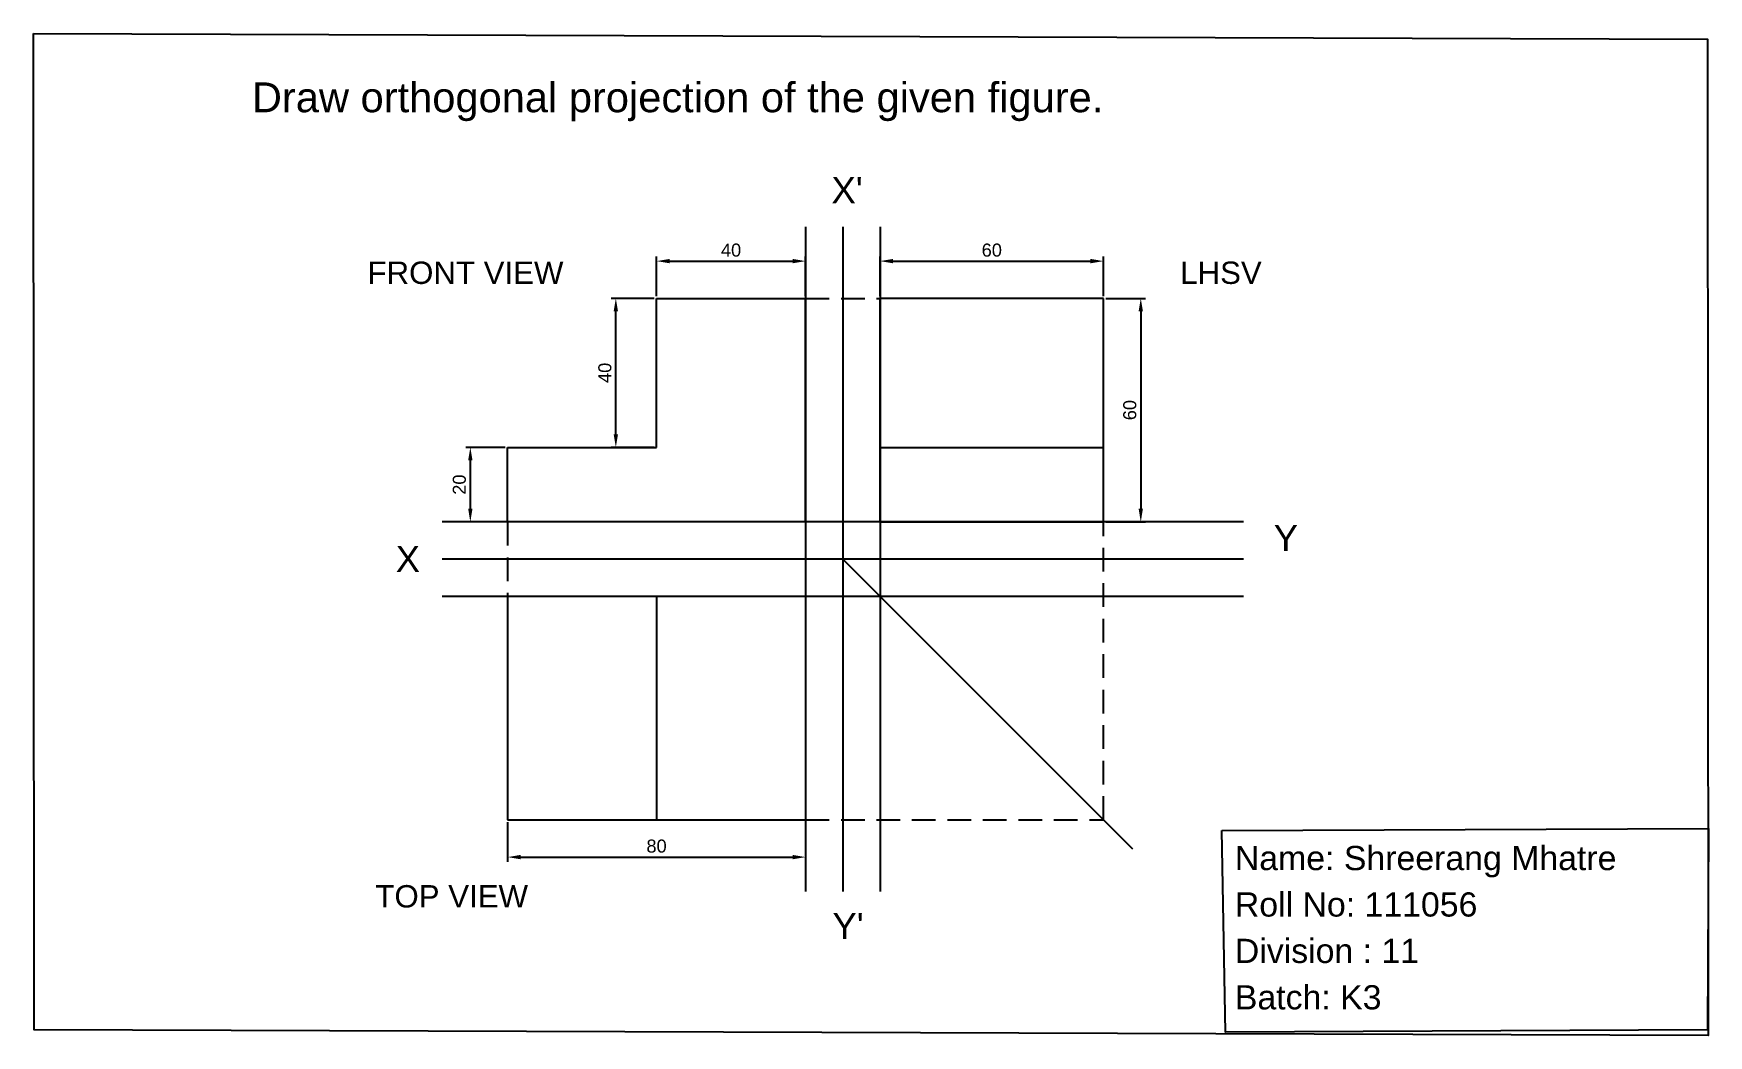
# Model space of a CAD drawing. Header units: millimetres. Extents: x -48 to 401, y 30 to 299.
import ezdxf

# ---------------------------------------------------------------- set-up
doc = ezdxf.new("R2010")
doc.units = ezdxf.units.MM
doc.linetypes.add('DASHED2', pattern=[9.525, 6.35, -3.175])
doc.styles.get("Standard").update_dxf_attribs({"font": 'arial.ttf'})
doc.dimstyles.new('ISO-25', dxfattribs={"dimtxt": 3.5, "dimasz": 3.5, "dimexe": 1.25, "dimexo": 0.625, "dimgap": 1.15, "dimtad": 1, "dimdec": 0, "dimtxsty": 'Standard', "dimcen": 2.5, "dimadec": 0, "dimazin": 0, "dimtfac": 1, "dimtdec": 0, "dimtmove": 0, "dimatfit": 3, "dimfxl": 1, "dimarcsym": 0})

# ---------------------------------------------------------------- blocks, each defined once
blk = doc.blocks.new('*D2')
at = {"color": 0, "lineweight": -2, "transparency": 16777216}
for p, q in [((118.88, 228.13), (118.88, 238.75)), ((158.88, 228.13), (158.88, 238.75)), ((122.38, 237.5), (155.38, 237.5))]:
    blk.add_line(p, q, dxfattribs=at)
at = {"color": 0, "transparency": 16777216}
for points in [[(122.38, 238.09), (122.38, 236.92), (118.88, 237.5)], [(155.38, 238.09), (155.38, 236.92), (158.88, 237.5)]]:
    blk.add_solid(points, dxfattribs=at)
at = {"layer": 'Defpoints', "color": 0, "transparency": 16777216}
for p in [(158.88, 237.5), (118.88, 227.5), (158.88, 227.5)]:
    blk.add_point(p, dxfattribs=at)
at = {"color": 0, "transparency": 16777216, "insert": (138.88, 240.44), "char_height": 3.5, "attachment_point": 5}
blk.add_mtext('40', dxfattribs=at)
blk = doc.blocks.new('*D3')
at = {"color": 0, "lineweight": -2, "transparency": 16777216}
for p, q in [((178.88, 228.13), (178.88, 238.75)), ((238.88, 228.13), (238.88, 238.75)), ((182.38, 237.5), (235.38, 237.5))]:
    blk.add_line(p, q, dxfattribs=at)
at = {"color": 0, "transparency": 16777216}
for points in [[(182.38, 238.09), (182.38, 236.92), (178.88, 237.5)], [(235.38, 238.09), (235.38, 236.92), (238.88, 237.5)]]:
    blk.add_solid(points, dxfattribs=at)
at = {"layer": 'Defpoints', "color": 0, "transparency": 16777216}
for p in [(238.88, 237.5), (178.88, 227.5), (238.88, 227.5)]:
    blk.add_point(p, dxfattribs=at)
at = {"color": 0, "transparency": 16777216, "insert": (208.88, 240.44), "char_height": 3.5, "attachment_point": 5}
blk.add_mtext('60', dxfattribs=at)
blk = doc.blocks.new('*D4')
at = {"color": 0, "lineweight": -2, "transparency": 16777216}
for p, q in [((239.51, 227.5), (250.13, 227.5)), ((248.88, 224), (248.88, 171)), ((239.51, 167.5), (250.13, 167.5))]:
    blk.add_line(p, q, dxfattribs=at)
at = {"color": 0, "transparency": 16777216}
for points in [[(248.3, 224), (249.46, 224), (248.88, 227.5)], [(248.3, 171), (249.46, 171), (248.88, 167.5)]]:
    blk.add_solid(points, dxfattribs=at)
at = {"layer": 'Defpoints', "color": 0, "transparency": 16777216}
for p in [(238.88, 227.5), (238.88, 167.5), (248.88, 167.5)]:
    blk.add_point(p, dxfattribs=at)
at = {"color": 0, "transparency": 16777216, "insert": (245.94, 197.5), "char_height": 3.5, "attachment_point": 5, "rotation": 90}
blk.add_mtext('60', dxfattribs=at)
blk = doc.blocks.new('*D5')
at = {"color": 0, "lineweight": -2, "transparency": 16777216}
for p, q in [((78.26, 187.5), (67.63, 187.5)), ((68.88, 184), (68.88, 171)), ((78.26, 167.5), (67.63, 167.5))]:
    blk.add_line(p, q, dxfattribs=at)
at = {"color": 0, "transparency": 16777216}
for points in [[(68.3, 184), (69.46, 184), (68.88, 187.5)], [(68.3, 171), (69.46, 171), (68.88, 167.5)]]:
    blk.add_solid(points, dxfattribs=at)
at = {"layer": 'Defpoints', "color": 0, "transparency": 16777216}
for p in [(78.88, 187.5), (68.88, 167.5), (78.88, 167.5)]:
    blk.add_point(p, dxfattribs=at)
at = {"color": 0, "transparency": 16777216, "insert": (65.94, 177.5), "char_height": 3.5, "attachment_point": 5, "rotation": 90}
blk.add_mtext('20', dxfattribs=at)
blk = doc.blocks.new('*D6')
at = {"color": 0, "lineweight": -2, "transparency": 16777216}
for p, q in [((78.88, 86.88), (78.88, 76.25)), ((158.88, 86.88), (158.88, 76.25)), ((82.38, 77.5), (155.38, 77.5))]:
    blk.add_line(p, q, dxfattribs=at)
at = {"color": 0, "transparency": 16777216}
for points in [[(82.38, 78.09), (82.38, 76.92), (78.88, 77.5)], [(155.38, 78.09), (155.38, 76.92), (158.88, 77.5)]]:
    blk.add_solid(points, dxfattribs=at)
at = {"layer": 'Defpoints', "color": 0, "transparency": 16777216}
for p in [(78.88, 87.5), (158.88, 87.5), (158.88, 77.5)]:
    blk.add_point(p, dxfattribs=at)
at = {"color": 0, "transparency": 16777216, "insert": (118.88, 80.44), "char_height": 3.5, "attachment_point": 5}
blk.add_mtext('80', dxfattribs=at)
blk = doc.blocks.new('*D7')
at = {"color": 0, "lineweight": -2, "transparency": 16777216}
for p, q in [((118.26, 227.5), (106.69, 227.5)), ((107.94, 191), (107.94, 224)), ((118.26, 187.5), (106.69, 187.5))]:
    blk.add_line(p, q, dxfattribs=at)
at = {"color": 0, "transparency": 16777216}
for points in [[(107.36, 224), (108.53, 224), (107.94, 227.5)], [(107.36, 191), (108.53, 191), (107.94, 187.5)]]:
    blk.add_solid(points, dxfattribs=at)
at = {"layer": 'Defpoints', "color": 0, "transparency": 16777216}
for p in [(107.94, 227.5), (118.88, 227.5), (118.88, 187.5)]:
    blk.add_point(p, dxfattribs=at)
at = {"color": 0, "transparency": 16777216, "insert": (105.01, 207.5), "char_height": 3.5, "attachment_point": 5, "rotation": 90}
blk.add_mtext('40', dxfattribs=at)

msp = doc.modelspace()

# ---------------------------------------------------------------- linework, layer by layer
at = {"color": 41, "true_color": 0xf4ee51}
for p, q in [((158.88, 246.71), (158.88, 68.3)), ((178.88, 246.71), (178.88, 68.3)), ((276.43, 167.5), (61.33, 167.5)), ((276.43, 147.5), (61.33, 147.5))]:
    msp.add_line(p, q, dxfattribs=at)
at = {"color": 240, "true_color": 0xed1f24}
for p, q in [((168.88, 246.71), (168.88, 68.3)), ((276.43, 157.5), (61.33, 157.5))]:
    msp.add_line(p, q, dxfattribs=at)
for p, q in [((118.88, 187.5), (118.88, 227.5)), ((118.88, 227.5), (158.88, 227.5)), ((158.88, 167.5), (158.88, 227.5)), ((178.88, 167.5), (178.88, 227.5)), ((238.88, 227.5), (178.88, 227.5)), ((238.88, 167.5), (238.88, 227.5)), ((78.88, 167.5), (78.88, 187.5)), ((78.88, 187.5), (118.88, 187.5)), ((178.88, 187.5), (238.88, 187.5)), ((158.88, 167.5), (78.88, 167.5)), ((178.88, 167.5), (238.88, 167.5)), ((158.88, 147.5), (78.88, 147.5)), ((78.88, 147.5), (78.88, 87.5)), ((118.88, 147.5), (118.88, 87.5)), ((158.88, 147.5), (158.88, 87.5)), ((78.88, 87.5), (158.88, 87.5))]:
    msp.add_line(p, q)
at = {"linetype": 'DASHED2'}
for p, q in [((158.88, 227.5), (178.88, 227.5)), ((78.88, 167.5), (78.88, 147.5))]:
    msp.add_line(p, q, dxfattribs=at)
at = {"color": 51, "linetype": 'DASHED2', "true_color": 0xf7f281}
for p, q in [((238.88, 87.5), (238.88, 167.5)), ((158.88, 87.5), (238.88, 87.5))]:
    msp.add_line(p, q, dxfattribs=at)
at = {"color": 2}
msp.add_line((168.88, 157.5), (246.66, 79.72), dxfattribs=at)
at = {"color": 7}
for points in [[(-48.4, 298.61), (401.07, 297.06), (401.24, 29.61), (-48.23, 31.16)], [(270.62, 84.66), (401.3, 85.22), (401.02, 31.09), (271.61, 30.52)]]:
    msp.add_lwpolyline(points, close=True, dxfattribs=at)

# ---------------------------------------------------------------- texts
at = {"insert": (10.23, 285.47), "char_height": 8, "attachment_point": 1}
msp.add_mtext_dynamic_manual_height_columns('Draw orthogonal projection of the given figure.', width=240.0783, gutter_width=12.5, heights=[0], dxfattribs=at)
at = {"color": 7, "attachment_point": 1}
for s, width, insert, char_height in [("X'", 6.7732, (165.84, 260.05), 7), ('FRONT VIEW', 67.0692, (41.27, 237.38), 6), ('LHSV', 50.3019, (259.46, 237.38), 6), ('Y', 33.631, (284.57, 166.68), 7), ('X', 8.8052, (48.85, 161.03), 7), ('TOP VIEW', 45.031, (43.39, 69.98), 6), ("Y'", 14.6564, (166.1, 62.51), 7)]:
    msp.add_mtext_dynamic_manual_height_columns(s, width=width, gutter_width=12.5, heights=[0], dxfattribs=dict(at, insert=insert, char_height=char_height))
at = {"insert": (274.14, 80.5), "char_height": 6.5, "attachment_point": 1, "line_spacing_factor": 1.15}
msp.add_mtext_dynamic_manual_height_columns('{\\C4;Name: Shreerang Mhatre\\PRoll No: 111056\\PDivision : 11\\PBatch: K3}', width=240.0783, gutter_width=12.5, heights=[0], dxfattribs=at)

# ---------------------------------------------------------------- dimensions: what is measured, and where the dimension line sits
at = {"color": 85, "true_color": 0x58ba48}
for base, p1, p2, picture, middle in [((158.88, 237.5), (118.88, 227.5), (158.88, 227.5), '*D2', (138.88, 240.44)), ((238.88, 237.5), (178.88, 227.5), (238.88, 227.5), '*D3', (208.88, 240.44)), ((158.88, 77.5), (78.88, 87.5), (158.88, 87.5), '*D6', (118.88, 80.44))]:
    dim = msp.add_linear_dim(base=base, p1=p1, p2=p2, dimstyle='ISO-25', dxfattribs=at)
    dim.commit()
    dim.dimension.update_dxf_attribs({"geometry": picture, "text_midpoint": middle})
for base, p1, p2, picture, middle in [((107.94, 227.5), (118.88, 187.5), (118.88, 227.5), '*D7', (105.01, 207.5)), ((248.88, 167.5), (238.88, 227.5), (238.88, 167.5), '*D4', (245.94, 197.5)), ((68.88, 167.5), (78.88, 187.5), (78.88, 167.5), '*D5', (65.94, 177.5))]:
    dim = msp.add_linear_dim(base=base, p1=p1, p2=p2, angle=90, dimstyle='ISO-25', dxfattribs=at)
    dim.commit()
    dim.dimension.update_dxf_attribs({"geometry": picture, "text_midpoint": middle})

doc.saveas('drawing.dxf')
